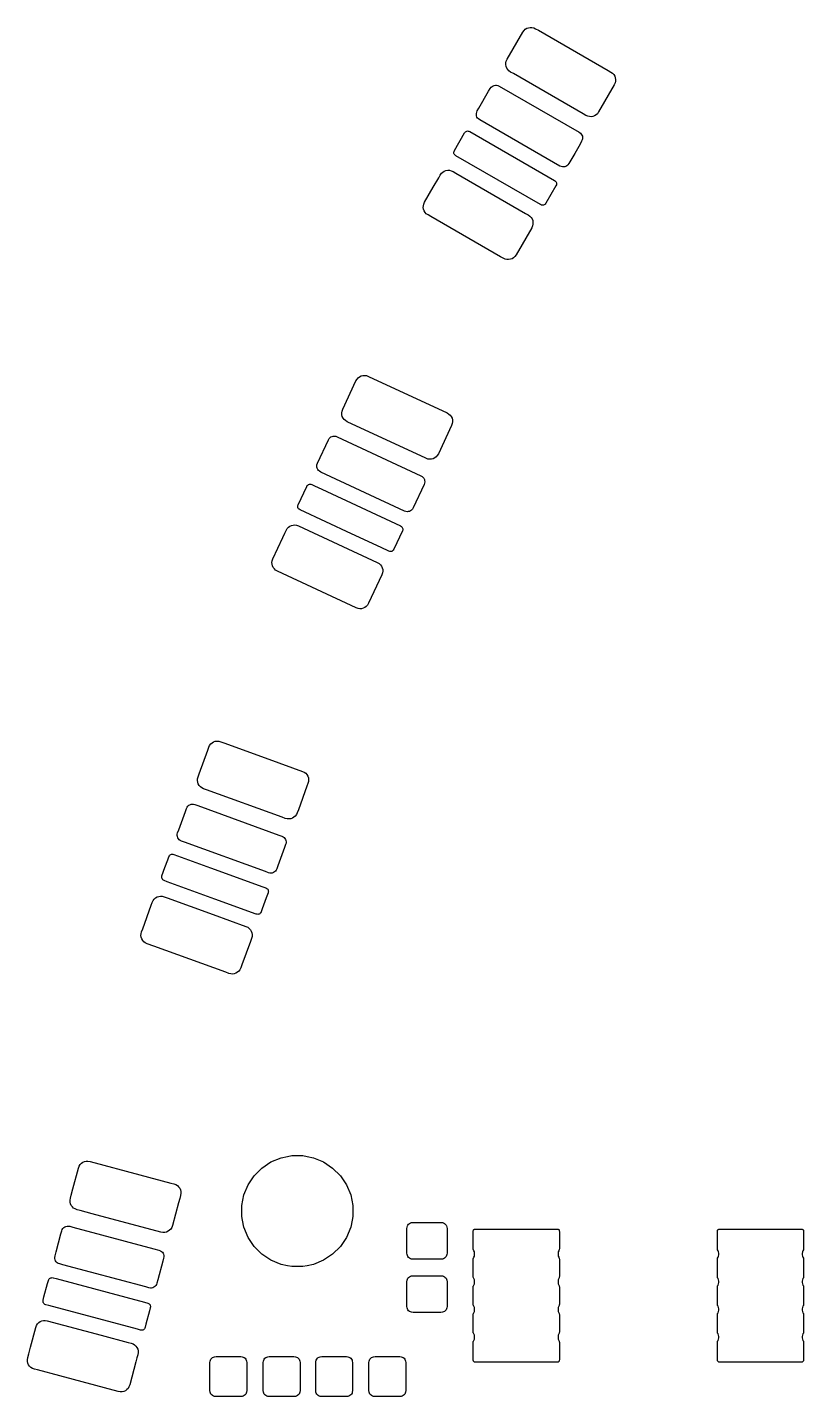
# Model space of a CAD drawing. Extents: x 126.5 to 165.4, y -109.8 to -63.7.
# Drawn here: x 126.45 to 140.44, y -88.44 to -63.74 of the extents above; entities that cross this region are included whole.
import ezdxf

# ---------------------------------------------------------------- set-up
doc = ezdxf.new("R2010")
doc.units = 0
doc.header["$MEASUREMENT"] = 0
doc.layers.add('BLACK', color=7, linetype='CONTINUOUS')

msp = doc.modelspace()

# ---------------------------------------------------------------- linework, layer by layer
at = {"layer": 'BLACK', "linetype": 'CONTINUOUS'}
for p, q in [((135.1, -64.3189), (135.382, -63.8307)), ((135.382, -63.8307), (135.404, -63.7998)), ((135.404, -63.7998), (135.427, -63.7781)), ((135.427, -63.7781), (135.454, -63.7613)), ((135.454, -63.7613), (135.484, -63.75)), ((135.484, -63.75), (135.515, -63.7449)), ((135.515, -63.7449), (135.547, -63.7459)), ((135.547, -63.7459), (135.578, -63.7531)), ((135.578, -63.7531), (135.613, -63.7688)), ((135.613, -63.7688), (135.662, -63.797)), ((135.662, -63.797), (135.662, -63.797)), ((135.662, -63.797), (136.918, -64.5225)), ((135.076, -64.4163), (135.077, -64.3845)), ((135.081, -64.4478), (135.076, -64.4163)), ((135.077, -64.3845), (135.084, -64.3535)), ((135.084, -64.3535), (135.1, -64.3189)), ((135.092, -64.4776), (135.081, -64.4478)), ((135.109, -64.5046), (135.092, -64.4776)), ((135.131, -64.5278), (135.109, -64.5046)), ((135.162, -64.55), (135.131, -64.5278)), ((135.211, -64.5781), (135.162, -64.55)), ((136.467, -65.3036), (135.211, -64.5781)), ((135.211, -64.5781), (135.211, -64.5781)), ((136.918, -64.5225), (136.918, -64.5225)), ((136.918, -64.5225), (136.967, -64.5507)), ((136.967, -64.5507), (136.998, -64.5728)), ((136.998, -64.5728), (137.02, -64.596)), ((137.02, -64.596), (137.037, -64.6231)), ((137.037, -64.6231), (137.048, -64.6529)), ((137.048, -64.6529), (137.053, -64.6843)), ((137.053, -64.6843), (137.052, -64.7161)), ((134.591, -65.2011), (134.766, -64.8971)), ((134.766, -64.8971), (134.794, -64.8483)), ((134.794, -64.8483), (134.811, -64.8254)), ((134.811, -64.8254), (134.827, -64.8103)), ((134.827, -64.8103), (134.846, -64.7987)), ((134.846, -64.7987), (134.866, -64.7909)), ((134.866, -64.7909), (134.888, -64.7873)), ((134.888, -64.7873), (134.91, -64.788)), ((134.91, -64.788), (134.931, -64.793)), ((134.931, -64.793), (134.957, -64.8047)), ((134.957, -64.8047), (136.398, -65.6365)), ((137.029, -64.7817), (136.747, -65.2699)), ((137.045, -64.7471), (137.029, -64.7817)), ((137.052, -64.7161), (137.045, -64.7471)), ((134.545, -65.3191), (134.546, -65.297)), ((134.549, -65.3408), (134.545, -65.3191)), ((134.546, -65.297), (134.551, -65.2756)), ((134.556, -65.3614), (134.549, -65.3408)), ((134.551, -65.2756), (134.562, -65.2499)), ((134.568, -65.3801), (134.556, -65.3614)), ((134.562, -65.2499), (134.591, -65.2011)), ((134.583, -65.3962), (134.568, -65.3801)), ((134.606, -65.4126), (134.583, -65.3962)), ((134.591, -65.2011), (134.591, -65.2011)), ((136.047, -66.2445), (134.606, -65.4126)), ((136.516, -65.3318), (136.467, -65.3036)), ((136.467, -65.3036), (136.467, -65.3036)), ((136.551, -65.3475), (136.516, -65.3318)), ((136.582, -65.3547), (136.551, -65.3475)), ((136.614, -65.3558), (136.582, -65.3547)), ((136.645, -65.3506), (136.614, -65.3558)), ((136.675, -65.3394), (136.645, -65.3506)), ((136.702, -65.3226), (136.675, -65.3394)), ((136.725, -65.3008), (136.702, -65.3226)), ((136.747, -65.2699), (136.725, -65.3008)), ((134.15, -65.9644), (134.332, -65.6494)), ((134.332, -65.6494), (134.343, -65.6344)), ((134.343, -65.6344), (134.351, -65.6261)), ((134.351, -65.6261), (134.362, -65.6196)), ((134.362, -65.6196), (134.373, -65.6153)), ((134.373, -65.6153), (134.385, -65.6133)), ((134.385, -65.6133), (134.398, -65.6137)), ((134.398, -65.6137), (134.41, -65.6165)), ((134.41, -65.6165), (134.426, -65.6241)), ((134.426, -65.6241), (135.954, -66.5059)), ((136.398, -65.6365), (136.421, -65.653)), ((136.421, -65.653), (136.436, -65.6691)), ((136.436, -65.6691), (136.448, -65.6878)), ((136.413, -65.8481), (136.316, -66.0173)), ((136.442, -65.7993), (136.413, -65.8481)), ((136.413, -65.8481), (136.413, -65.8481)), ((136.453, -65.7736), (136.442, -65.7993)), ((136.448, -65.6878), (136.455, -65.7084)), ((136.458, -65.7522), (136.453, -65.7736)), ((136.455, -65.7084), (136.459, -65.7301)), ((136.459, -65.7301), (136.458, -65.7522)), ((134.139, -66.0053), (134.14, -65.993)), ((134.141, -66.0173), (134.139, -66.0053)), ((134.14, -65.993), (134.142, -65.9811)), ((134.146, -66.0288), (134.141, -66.0173)), ((134.142, -65.9811), (134.15, -65.9644)), ((134.152, -66.0392), (134.146, -66.0288)), ((134.16, -66.0481), (134.152, -66.0392)), ((134.175, -66.0588), (134.16, -66.0481)), ((135.703, -66.9407), (134.175, -66.0588)), ((136.316, -66.0173), (136.21, -66.2009)), ((133.866, -66.4559), (133.894, -66.4071)), ((133.894, -66.4071), (133.916, -66.3762)), ((133.916, -66.3762), (133.94, -66.3545)), ((133.94, -66.3545), (133.967, -66.3377)), ((133.967, -66.3377), (133.997, -66.3265)), ((133.997, -66.3265), (134.028, -66.3213)), ((134.028, -66.3213), (134.06, -66.3223)), ((134.06, -66.3223), (134.091, -66.3295)), ((134.091, -66.3295), (134.125, -66.3452)), ((134.125, -66.3452), (134.174, -66.3734)), ((134.174, -66.3734), (134.174, -66.3734)), ((134.174, -66.3734), (135.431, -67.0989)), ((136.073, -66.2561), (136.047, -66.2445)), ((136.094, -66.2611), (136.073, -66.2561)), ((136.116, -66.2619), (136.094, -66.2611)), ((136.138, -66.2583), (136.116, -66.2619)), ((136.158, -66.2505), (136.138, -66.2583)), ((136.177, -66.2389), (136.158, -66.2505)), ((136.193, -66.2238), (136.177, -66.2389)), ((136.21, -66.2009), (136.193, -66.2238)), ((133.612, -66.8953), (133.768, -66.6268)), ((133.768, -66.6268), (133.866, -66.456)), ((133.866, -66.456), (133.866, -66.4559)), ((135.979, -66.6004), (135.797, -66.9154)), ((135.954, -66.5059), (135.969, -66.5166)), ((135.969, -66.5166), (135.977, -66.5256)), ((135.977, -66.5256), (135.983, -66.536)), ((135.987, -66.5836), (135.979, -66.6004)), ((135.983, -66.536), (135.988, -66.5474)), ((135.989, -66.5717), (135.987, -66.5836)), ((135.988, -66.5474), (135.99, -66.5595)), ((135.99, -66.5595), (135.989, -66.5717)), ((133.597, -66.93), (133.612, -66.8953)), ((133.589, -66.9928), (133.59, -66.961)), ((133.594, -67.0242), (133.589, -66.9928)), ((133.59, -66.961), (133.597, -66.93)), ((133.605, -67.054), (133.594, -67.0242)), ((133.622, -67.081), (133.605, -67.054)), ((133.643, -67.1042), (133.622, -67.081)), ((133.674, -67.1264), (133.643, -67.1042)), ((133.723, -67.1546), (133.674, -67.1264)), ((134.98, -67.8801), (133.723, -67.1546)), ((133.723, -67.1546), (133.723, -67.1546)), ((135.431, -67.0989), (135.431, -67.0989)), ((135.431, -67.0989), (135.48, -67.1271)), ((135.48, -67.1271), (135.511, -67.1492)), ((135.511, -67.1492), (135.532, -67.1725)), ((135.719, -66.9483), (135.703, -66.9407)), ((135.731, -66.951), (135.719, -66.9483)), ((135.744, -66.9514), (135.731, -66.951)), ((135.756, -66.9494), (135.744, -66.9514)), ((135.767, -66.9451), (135.756, -66.9494)), ((135.778, -66.9387), (135.767, -66.9451)), ((135.786, -66.9303), (135.778, -66.9387)), ((135.797, -66.9154), (135.786, -66.9303)), ((135.542, -67.3581), (135.26, -67.8463)), ((135.532, -67.1725), (135.549, -67.1995)), ((135.557, -67.3235), (135.542, -67.3581)), ((135.549, -67.1995), (135.56, -67.2293)), ((135.564, -67.2925), (135.557, -67.3235)), ((135.56, -67.2293), (135.565, -67.2607)), ((135.565, -67.2607), (135.564, -67.2925)), ((135.029, -67.9082), (134.98, -67.8801)), ((134.98, -67.8801), (134.98, -67.8801)), ((135.214, -67.899), (135.187, -67.9158)), ((135.238, -67.8772), (135.214, -67.899)), ((135.26, -67.8463), (135.238, -67.8772)), ((135.063, -67.9239), (135.029, -67.9082)), ((135.094, -67.9312), (135.063, -67.9239)), ((135.126, -67.9322), (135.094, -67.9312)), ((135.157, -67.927), (135.126, -67.9322)), ((135.187, -67.9158), (135.157, -67.927)), ((132.136, -70.6302), (132.375, -70.1193)), ((132.375, -70.1193), (132.394, -70.0866)), ((132.394, -70.0866), (132.415, -70.0629)), ((132.415, -70.0629), (132.441, -70.0438)), ((132.441, -70.0438), (132.469, -70.03)), ((132.469, -70.03), (132.5, -70.0221)), ((132.5, -70.0221), (132.532, -70.0204)), ((132.532, -70.0204), (132.564, -70.0249)), ((132.564, -70.0249), (132.599, -70.0375)), ((132.599, -70.0375), (134.017, -70.6983)), ((132.119, -70.6975), (132.124, -70.666)), ((132.121, -70.7293), (132.119, -70.6975)), ((132.129, -70.7602), (132.121, -70.7293)), ((132.124, -70.666), (132.136, -70.6302)), ((132.143, -70.7889), (132.129, -70.7602)), ((132.162, -70.8143), (132.143, -70.7889)), ((132.186, -70.8356), (132.162, -70.8143)), ((132.218, -70.855), (132.186, -70.8356)), ((133.635, -71.5158), (132.218, -70.855)), ((134.017, -70.6983), (134.049, -70.7177)), ((134.049, -70.7177), (134.073, -70.7389)), ((134.073, -70.7389), (134.092, -70.7644)), ((134.092, -70.7644), (134.106, -70.7931)), ((134.106, -70.7931), (134.114, -70.8239)), ((134.116, -70.8557), (134.111, -70.8872)), ((134.114, -70.8239), (134.116, -70.8557)), ((134.099, -70.9231), (133.86, -71.434)), ((134.111, -70.8872), (134.099, -70.9231)), ((131.682, -71.6045), (131.878, -71.1842)), ((131.878, -71.1842), (131.893, -71.1599)), ((131.893, -71.1599), (131.907, -71.1435)), ((131.907, -71.1435), (131.925, -71.1303)), ((131.925, -71.1303), (131.945, -71.1208)), ((131.945, -71.1208), (131.966, -71.1153)), ((131.966, -71.1153), (131.988, -71.1141)), ((131.988, -71.1141), (132.01, -71.1172)), ((132.01, -71.1172), (132.036, -71.1266)), ((132.036, -71.1266), (133.544, -71.8297)), ((133.671, -71.5284), (133.635, -71.5158)), ((133.703, -71.5329), (133.671, -71.5284)), ((133.735, -71.5312), (133.703, -71.5329)), ((133.765, -71.5233), (133.735, -71.5312)), ((133.794, -71.5095), (133.765, -71.5233)), ((133.82, -71.4904), (133.794, -71.5095)), ((133.841, -71.4667), (133.82, -71.4904)), ((133.86, -71.434), (133.841, -71.4667)), ((131.67, -71.6529), (131.673, -71.6311)), ((131.671, -71.6749), (131.67, -71.6529)), ((131.676, -71.6962), (131.671, -71.6749)), ((131.673, -71.6311), (131.682, -71.6045)), ((131.686, -71.7161), (131.676, -71.6962)), ((131.699, -71.7337), (131.686, -71.7161)), ((131.716, -71.7484), (131.699, -71.7337)), ((131.74, -71.7628), (131.716, -71.7484)), ((133.248, -72.4659), (131.74, -71.7628)), ((133.544, -71.8297), (133.569, -71.844)), ((133.569, -71.844), (133.585, -71.8588)), ((131.334, -72.3522), (131.487, -72.0225)), ((131.487, -72.0225), (131.497, -72.0067)), ((131.497, -72.0067), (131.505, -71.9976)), ((131.505, -71.9976), (131.515, -71.9902)), ((131.515, -71.9902), (131.526, -71.9849)), ((131.526, -71.9849), (131.537, -71.9819)), ((131.537, -71.9819), (131.55, -71.9812)), ((131.55, -71.9812), (131.562, -71.983)), ((131.562, -71.983), (131.579, -71.9891)), ((131.579, -71.9891), (131.63, -72.0129)), ((131.63, -72.0129), (131.63, -72.0129)), ((131.63, -72.0129), (131.76, -72.0736)), ((131.76, -72.0736), (133.178, -72.7345)), ((133.602, -71.988), (133.406, -72.4083)), ((133.585, -71.8588), (133.598, -71.8764)), ((133.598, -71.8764), (133.608, -71.8962)), ((133.611, -71.9614), (133.602, -71.988)), ((133.608, -71.8962), (133.613, -71.9176)), ((133.614, -71.9396), (133.611, -71.9614)), ((133.613, -71.9176), (133.614, -71.9396)), ((131.326, -72.3816), (131.327, -72.3695)), ((131.326, -72.3938), (131.326, -72.3816)), ((131.329, -72.4057), (131.326, -72.3938)), ((131.327, -72.3695), (131.334, -72.3522)), ((131.335, -72.4167), (131.329, -72.4057)), ((131.342, -72.4265), (131.335, -72.4167)), ((131.351, -72.4347), (131.342, -72.4265)), ((131.367, -72.444), (131.351, -72.4347)), ((132.296, -72.8774), (131.367, -72.444)), ((133.274, -72.4753), (133.248, -72.4659)), ((133.296, -72.4784), (133.274, -72.4753)), ((133.318, -72.4772), (133.296, -72.4784)), ((133.339, -72.4717), (133.318, -72.4772)), ((133.359, -72.4622), (133.339, -72.4717)), ((133.377, -72.449), (133.359, -72.4622)), ((133.392, -72.4325), (133.377, -72.449)), ((133.406, -72.4083), (133.392, -72.4325)), ((131.094, -72.8666), (131.117, -72.8155)), ((131.117, -72.8155), (131.137, -72.7828)), ((131.137, -72.7828), (131.158, -72.7591)), ((131.158, -72.7591), (131.184, -72.74)), ((131.184, -72.74), (131.212, -72.7263)), ((131.212, -72.7263), (131.243, -72.7184)), ((131.243, -72.7184), (131.275, -72.7166)), ((131.275, -72.7166), (131.306, -72.7211)), ((131.306, -72.7211), (131.342, -72.7337)), ((131.342, -72.7337), (132.759, -73.3946)), ((133.211, -72.8263), (133.057, -73.156)), ((133.178, -72.7345), (133.193, -72.7438)), ((133.193, -72.7438), (133.203, -72.752)), ((133.203, -72.752), (133.21, -72.7618)), ((133.21, -72.7618), (133.215, -72.7728)), ((133.217, -72.809), (133.211, -72.8263)), ((133.215, -72.7728), (133.218, -72.7847)), ((133.219, -72.7969), (133.217, -72.809)), ((133.218, -72.7847), (133.219, -72.7969)), ((130.879, -73.3264), (131.058, -72.9425)), ((131.058, -72.9425), (131.094, -72.8666)), ((131.094, -72.8666), (131.094, -72.8666)), ((132.83, -73.1261), (132.296, -72.8774)), ((130.867, -73.3623), (130.879, -73.3264)), ((132.965, -73.1894), (132.83, -73.1261)), ((132.983, -73.1955), (132.965, -73.1894)), ((132.995, -73.1973), (132.983, -73.1955)), ((133.007, -73.1966), (132.995, -73.1973)), ((133.019, -73.1936), (133.007, -73.1966)), ((133.03, -73.1883), (133.019, -73.1936)), ((133.04, -73.1809), (133.03, -73.1883)), ((133.048, -73.1718), (133.04, -73.1809)), ((133.057, -73.156), (133.048, -73.1718)), ((130.862, -73.3938), (130.867, -73.3623)), ((130.864, -73.4256), (130.862, -73.3938)), ((130.872, -73.4564), (130.864, -73.4256)), ((130.885, -73.4851), (130.872, -73.4564)), ((130.905, -73.5106), (130.885, -73.4851)), ((130.928, -73.5319), (130.905, -73.5106)), ((130.961, -73.5512), (130.928, -73.5319)), ((132.378, -74.2121), (130.961, -73.5512)), ((132.759, -73.3946), (132.792, -73.4139)), ((132.792, -73.4139), (132.816, -73.4352)), ((132.816, -73.4352), (132.835, -73.4607)), ((132.835, -73.4607), (132.849, -73.4894)), ((132.849, -73.4894), (132.857, -73.5202)), ((132.858, -73.552), (132.854, -73.5835)), ((132.857, -73.5202), (132.858, -73.552)), ((132.841, -73.6194), (132.603, -74.1303)), ((132.854, -73.5835), (132.841, -73.6194)), ((132.414, -74.2247), (132.378, -74.2121)), ((132.446, -74.2292), (132.414, -74.2247)), ((132.477, -74.2274), (132.446, -74.2292)), ((132.508, -74.2195), (132.477, -74.2274)), ((132.537, -74.2058), (132.508, -74.2195)), ((132.562, -74.1867), (132.537, -74.2058)), ((132.584, -74.163), (132.562, -74.1867)), ((132.603, -74.1303), (132.584, -74.163)), ((129.549, -77.2036), (129.704, -76.7798)), ((129.704, -76.7798), (129.723, -76.7268)), ((129.704, -76.7798), (129.704, -76.7798)), ((129.723, -76.7268), (129.739, -76.6926)), ((129.739, -76.6926), (129.758, -76.6671)), ((129.758, -76.6671), (129.782, -76.6458)), ((129.782, -76.6458), (129.81, -76.6296)), ((129.81, -76.6296), (129.84, -76.6191)), ((129.84, -76.6191), (129.871, -76.6146)), ((129.871, -76.6146), (129.903, -76.6163)), ((129.903, -76.6163), (129.94, -76.6257)), ((129.94, -76.6257), (129.993, -76.645)), ((129.993, -76.645), (129.993, -76.645)), ((129.993, -76.645), (130.804, -76.9402)), ((130.804, -76.9402), (131.409, -77.1606)), ((129.521, -77.2934), (129.53, -77.2566)), ((129.53, -77.2566), (129.549, -77.2036)), ((129.549, -77.2036), (129.549, -77.2036)), ((131.409, -77.1606), (131.443, -77.177)), ((131.443, -77.177), (131.469, -77.1961)), ((131.469, -77.1961), (131.49, -77.2198)), ((131.49, -77.2198), (131.506, -77.2472)), ((131.506, -77.2472), (131.517, -77.2772)), ((131.517, -77.2772), (131.521, -77.3087)), ((129.519, -77.3251), (129.521, -77.2934)), ((129.523, -77.3567), (129.519, -77.3251)), ((129.534, -77.3867), (129.523, -77.3567)), ((129.55, -77.4141), (129.534, -77.3867)), ((129.571, -77.4378), (129.55, -77.4141)), ((129.597, -77.4569), (129.571, -77.4378)), ((129.631, -77.4733), (129.597, -77.4569)), ((129.684, -77.4926), (129.631, -77.4733)), ((131.048, -77.9889), (129.684, -77.4926)), ((131.491, -77.4303), (131.337, -77.8541)), ((131.51, -77.3773), (131.491, -77.4303)), ((131.491, -77.4303), (131.491, -77.4303)), ((131.52, -77.3405), (131.51, -77.3773)), ((131.521, -77.3087), (131.52, -77.3405)), ((129.346, -77.7879), (129.363, -77.7732)), ((129.363, -77.7732), (129.382, -77.762)), ((129.382, -77.762), (129.403, -77.7547)), ((129.403, -77.7547), (129.424, -77.7515)), ((129.424, -77.7515), (129.446, -77.7527)), ((129.446, -77.7527), (129.474, -77.7598)), ((129.474, -77.7598), (129.527, -77.779)), ((129.182, -78.2137), (129.302, -77.8839)), ((129.302, -77.8839), (129.321, -77.831)), ((129.302, -77.8839), (129.302, -77.8839)), ((129.321, -77.831), (129.333, -77.8055)), ((129.333, -77.8055), (129.346, -77.7879)), ((129.527, -77.779), (129.527, -77.779)), ((129.527, -77.779), (130.984, -78.3095)), ((131.101, -78.0082), (131.048, -77.9889)), ((131.048, -77.9889), (131.048, -77.9889)), ((131.137, -78.0176), (131.101, -78.0082)), ((131.169, -78.0193), (131.137, -78.0176)), ((131.201, -78.0148), (131.169, -78.0193)), ((131.231, -78.0043), (131.201, -78.0148)), ((131.258, -77.988), (131.231, -78.0043)), ((131.282, -77.9668), (131.258, -77.988)), ((131.301, -77.9413), (131.282, -77.9668)), ((131.317, -77.9071), (131.301, -77.9413)), ((131.337, -77.8541), (131.317, -77.9071)), ((131.337, -77.8541), (131.337, -77.8541)), ((129.155, -78.294), (129.162, -78.2667)), ((129.162, -78.2667), (129.182, -78.2138)), ((129.182, -78.2138), (129.182, -78.2137)), ((129.154, -78.316), (129.155, -78.294)), ((129.157, -78.3378), (129.154, -78.316)), ((129.165, -78.3586), (129.157, -78.3378)), ((129.176, -78.3776), (129.165, -78.3586)), ((129.191, -78.394), (129.176, -78.3776)), ((129.208, -78.4072), (129.191, -78.394)), ((129.234, -78.4194), (129.208, -78.4072)), ((129.287, -78.4387), (129.234, -78.4194)), ((130.744, -78.9692), (129.287, -78.4387)), ((129.287, -78.4387), (129.287, -78.4387)), ((130.984, -78.3095), (130.984, -78.3095)), ((130.984, -78.3095), (131.037, -78.3288)), ((131.037, -78.3288), (131.063, -78.341)), ((131.063, -78.341), (131.08, -78.3542)), ((131.08, -78.3542), (131.095, -78.3706)), ((131.108, -78.4815), (131.089, -78.5344)), ((131.095, -78.3706), (131.106, -78.3896)), ((131.106, -78.3896), (131.113, -78.4103)), ((131.115, -78.4542), (131.108, -78.4815)), ((131.113, -78.4103), (131.116, -78.4322)), ((131.116, -78.4322), (131.115, -78.4542)), ((128.933, -78.8966), (128.985, -78.7531)), ((128.985, -78.7531), (129.005, -78.7002)), ((128.985, -78.7531), (128.985, -78.7531)), ((129.005, -78.7002), (129.013, -78.6836)), ((129.013, -78.6836), (129.02, -78.6738)), ((129.02, -78.6738), (129.029, -78.6656)), ((129.029, -78.6656), (129.04, -78.6594)), ((129.04, -78.6594), (129.051, -78.6553)), ((129.051, -78.6553), (129.063, -78.6536)), ((129.063, -78.6536), (129.075, -78.6543)), ((129.075, -78.6543), (129.093, -78.6588)), ((129.093, -78.6588), (129.756, -78.9002)), ((131.089, -78.5344), (130.969, -78.8643)), ((131.089, -78.5344), (131.089, -78.5344)), ((128.88, -79.042), (128.933, -78.8966)), ((129.756, -78.9002), (130.698, -79.2428)), ((130.797, -78.9884), (130.744, -78.9692)), ((130.744, -78.9692), (130.744, -78.9692)), ((130.824, -78.9954), (130.797, -78.9884)), ((130.846, -78.9966), (130.824, -78.9954)), ((130.868, -78.9935), (130.846, -78.9966)), ((130.889, -78.9862), (130.868, -78.9935)), ((130.908, -78.975), (130.889, -78.9862)), ((130.924, -78.9603), (130.908, -78.975)), ((130.937, -78.9427), (130.924, -78.9603)), ((130.95, -78.9172), (130.937, -78.9427)), ((130.969, -78.8643), (130.95, -78.9172)), ((130.969, -78.8643), (130.969, -78.8643)), ((128.875, -79.072), (128.876, -79.0598)), ((128.877, -79.0841), (128.875, -79.072)), ((128.876, -79.0598), (128.88, -79.042)), ((128.881, -79.0956), (128.877, -79.0841)), ((128.887, -79.1062), (128.881, -79.0956)), ((128.895, -79.1153), (128.887, -79.1062)), ((128.905, -79.1226), (128.895, -79.1153)), ((128.922, -79.1306), (128.905, -79.1226)), ((128.975, -79.1499), (128.922, -79.1306)), ((129.834, -79.4627), (128.975, -79.1499)), ((128.975, -79.1499), (128.975, -79.1499)), ((130.698, -79.2428), (130.698, -79.2428)), ((130.698, -79.2428), (130.751, -79.2621)), ((128.705, -79.5224), (128.722, -79.4881)), ((128.722, -79.4881), (128.741, -79.4627)), ((128.741, -79.4627), (128.765, -79.4414)), ((128.765, -79.4414), (128.792, -79.4252)), ((128.792, -79.4252), (128.822, -79.4146)), ((128.822, -79.4146), (128.854, -79.4101)), ((128.854, -79.4101), (128.885, -79.4119)), ((128.885, -79.4119), (128.922, -79.4213)), ((128.922, -79.4213), (128.975, -79.4406)), ((128.975, -79.4406), (128.975, -79.4406)), ((128.975, -79.4406), (129.8, -79.7409)), ((130.579, -79.7338), (129.834, -79.4627)), ((130.759, -79.4406), (130.687, -79.639)), ((130.751, -79.2621), (130.767, -79.27)), ((130.792, -79.3507), (130.759, -79.4406)), ((130.767, -79.27), (130.777, -79.2774)), ((130.777, -79.2774), (130.785, -79.2865)), ((130.785, -79.2865), (130.791, -79.297)), ((130.791, -79.297), (130.795, -79.3085)), ((130.796, -79.3329), (130.792, -79.3507)), ((130.795, -79.3085), (130.797, -79.3207)), ((130.797, -79.3207), (130.796, -79.3329)), ((128.532, -79.9992), (128.686, -79.5754)), ((128.686, -79.5754), (128.705, -79.5224)), ((128.686, -79.5754), (128.686, -79.5754)), ((129.8, -79.7409), (130.392, -79.9561)), ((130.597, -79.7384), (130.579, -79.7338)), ((130.609, -79.739), (130.597, -79.7384)), ((130.621, -79.7373), (130.609, -79.739)), ((130.633, -79.7333), (130.621, -79.7373)), ((130.643, -79.727), (130.633, -79.7333)), ((130.652, -79.7189), (130.643, -79.727)), ((130.66, -79.7091), (130.652, -79.7189)), ((130.668, -79.6925), (130.66, -79.7091)), ((130.687, -79.639), (130.668, -79.6925)), ((130.392, -79.9561), (130.426, -79.9726)), ((130.426, -79.9726), (130.451, -79.9917)), ((130.451, -79.9917), (130.473, -80.0154)), ((128.501, -80.1207), (128.503, -80.0889)), ((128.506, -80.1522), (128.501, -80.1207)), ((128.503, -80.0889), (128.513, -80.0521)), ((128.516, -80.1823), (128.506, -80.1522)), ((128.513, -80.0521), (128.532, -79.9992)), ((128.533, -80.2097), (128.516, -80.1823)), ((128.532, -79.9992), (128.532, -79.9992)), ((128.554, -80.2334), (128.533, -80.2097)), ((128.579, -80.2525), (128.554, -80.2334)), ((130.473, -80.2259), (130.319, -80.6497)), ((130.473, -80.0154), (130.489, -80.0428)), ((130.493, -80.1729), (130.473, -80.2259)), ((130.473, -80.2259), (130.473, -80.2259)), ((130.489, -80.0428), (130.499, -80.0728)), ((130.502, -80.1361), (130.493, -80.1729)), ((130.499, -80.0728), (130.504, -80.1043)), ((130.504, -80.1043), (130.502, -80.1361)), ((128.614, -80.2689), (128.579, -80.2525)), ((128.736, -80.3133), (128.614, -80.2689)), ((130.03, -80.7845), (128.736, -80.3133)), ((130.283, -80.7369), (130.264, -80.7624)), ((130.3, -80.7027), (130.283, -80.7369)), ((130.319, -80.6497), (130.3, -80.7027)), ((130.319, -80.6497), (130.319, -80.6497)), ((130.083, -80.8037), (130.03, -80.7845)), ((130.03, -80.7845), (130.03, -80.7845)), ((130.12, -80.8132), (130.083, -80.8037)), ((130.152, -80.8149), (130.12, -80.8132)), ((130.183, -80.8104), (130.152, -80.8149)), ((130.213, -80.7999), (130.183, -80.8104)), ((130.241, -80.7836), (130.213, -80.7999)), ((130.264, -80.7624), (130.241, -80.7836)), ((127.484, -84.1962), (127.515, -84.189)), ((127.515, -84.189), (127.546, -84.1879)), ((127.546, -84.1879), (127.584, -84.1941)), ((127.584, -84.1941), (128.479, -84.4339)), ((130.844, -84.2038), (131.026, -84.1284)), ((131.026, -84.1284), (131.142, -84.1054)), ((131.142, -84.1054), (131.22, -84.09)), ((131.22, -84.09), (131.416, -84.09)), ((131.416, -84.09), (131.494, -84.1054)), ((131.494, -84.1054), (131.61, -84.1284)), ((131.61, -84.1284), (131.792, -84.2038)), ((127.276, -84.6893), (127.377, -84.3137)), ((127.377, -84.3137), (127.39, -84.2782)), ((127.39, -84.2782), (127.407, -84.2511)), ((127.407, -84.2511), (127.429, -84.2279)), ((127.429, -84.2279), (127.455, -84.2093)), ((127.455, -84.2093), (127.484, -84.1962)), ((128.479, -84.4339), (129.04, -84.5843)), ((130.541, -84.4525), (130.681, -84.3132)), ((130.681, -84.3132), (130.844, -84.2038)), ((131.792, -84.2038), (131.955, -84.3132)), ((131.955, -84.3132), (132.095, -84.4525)), ((129.04, -84.5843), (129.04, -84.5843)), ((129.04, -84.5843), (129.094, -84.5988)), ((129.094, -84.5988), (129.13, -84.6122)), ((129.13, -84.6122), (129.157, -84.629)), ((129.157, -84.629), (129.18, -84.6508)), ((129.18, -84.6508), (129.199, -84.6767)), ((129.199, -84.6767), (129.212, -84.7057)), ((130.356, -84.7983), (130.432, -84.6163)), ((130.432, -84.6163), (130.541, -84.4525)), ((132.095, -84.4525), (132.204, -84.6163)), ((132.204, -84.6163), (132.28, -84.7983)), ((127.225, -84.8957), (127.231, -84.8582)), ((127.226, -84.9276), (127.225, -84.8957)), ((127.233, -84.9586), (127.226, -84.9276)), ((127.231, -84.8582), (127.246, -84.8011)), ((127.246, -84.8011), (127.276, -84.6893)), ((129.199, -84.8604), (129.178, -84.9412)), ((129.214, -84.806), (129.199, -84.8604)), ((129.199, -84.8604), (129.199, -84.8604)), ((129.212, -84.7057), (129.219, -84.7367)), ((129.22, -84.7685), (129.214, -84.806)), ((129.219, -84.7367), (129.22, -84.7685)), ((130.318, -84.9915), (130.337, -84.8937)), ((130.337, -84.8937), (130.356, -84.7983)), ((132.28, -84.7983), (132.299, -84.8937)), ((132.299, -84.8937), (132.318, -84.9915)), ((127.246, -84.9876), (127.233, -84.9586)), ((127.265, -85.0134), (127.246, -84.9876)), ((127.288, -85.0352), (127.265, -85.0134)), ((127.315, -85.052), (127.288, -85.0352)), ((127.35, -85.0654), (127.315, -85.052)), ((127.405, -85.08), (127.35, -85.0654)), ((127.623, -85.1384), (127.405, -85.08)), ((127.405, -85.08), (127.405, -85.08)), ((128.861, -85.4701), (127.623, -85.1384)), ((129.178, -84.9412), (129.068, -85.3505)), ((130.318, -85.1885), (130.318, -84.9915)), ((132.318, -84.9915), (132.318, -85.1885)), ((127.073, -85.4487), (127.083, -85.4223)), ((127.083, -85.4223), (127.094, -85.4036)), ((127.094, -85.4036), (127.109, -85.3875)), ((127.109, -85.3875), (127.127, -85.3747)), ((127.127, -85.3747), (127.147, -85.3656)), ((127.147, -85.3656), (127.169, -85.3606)), ((127.169, -85.3606), (127.191, -85.3599)), ((127.191, -85.3599), (127.219, -85.3644)), ((127.219, -85.3644), (127.273, -85.379)), ((127.273, -85.379), (127.273, -85.379)), ((127.273, -85.379), (128.735, -85.7709)), ((129.038, -85.4131), (129.016, -85.4363)), ((129.055, -85.3861), (129.038, -85.4131)), ((129.068, -85.3505), (129.055, -85.3861)), ((130.331, -85.2562), (130.318, -85.1885)), ((130.356, -85.3817), (130.331, -85.2562)), ((130.432, -85.5637), (130.356, -85.3817)), ((132.28, -85.3817), (132.204, -85.5637)), ((132.305, -85.2562), (132.28, -85.3817)), ((132.318, -85.1885), (132.305, -85.2562)), ((133.294, -85.4041), (133.296, -85.378)), ((133.294, -85.8479), (133.294, -85.4041)), ((133.296, -85.378), (133.302, -85.3588)), ((133.302, -85.3588), (133.312, -85.3411)), ((133.312, -85.3411), (133.324, -85.3256)), ((133.324, -85.3256), (133.34, -85.3129)), ((133.34, -85.3129), (133.358, -85.3034)), ((133.358, -85.3034), (133.377, -85.2976)), ((133.377, -85.2976), (133.403, -85.295)), ((133.403, -85.295), (133.907, -85.295)), ((133.907, -85.295), (133.933, -85.2976)), ((133.933, -85.2976), (133.952, -85.3034)), ((133.952, -85.3034), (133.97, -85.3129)), ((133.97, -85.3129), (133.985, -85.3256)), ((133.985, -85.3256), (133.998, -85.3411)), ((133.998, -85.3411), (134.007, -85.3588)), ((134.007, -85.3588), (134.013, -85.378)), ((134.013, -85.378), (134.016, -85.4041)), ((134.016, -85.4041), (134.016, -85.8479)), ((134.496, -85.4302), (134.5, -85.4246)), ((134.5, -85.4246), (134.506, -85.4199)), ((134.506, -85.4199), (134.512, -85.4165)), ((134.512, -85.4165), (134.52, -85.4143)), ((134.52, -85.4143), (134.533, -85.413)), ((134.533, -85.413), (135.997, -85.413)), ((135.997, -85.413), (136.01, -85.4143)), ((136.01, -85.4143), (136.017, -85.4165)), ((136.017, -85.4165), (136.024, -85.4199)), ((136.024, -85.4199), (136.029, -85.4246)), ((136.029, -85.4246), (136.034, -85.4302)), ((138.896, -85.4302), (138.9, -85.4246)), ((138.9, -85.4246), (138.906, -85.4199)), ((138.906, -85.4199), (138.912, -85.4165)), ((138.912, -85.4165), (138.92, -85.4143)), ((138.92, -85.4143), (138.933, -85.413)), ((138.933, -85.413), (140.397, -85.413)), ((140.397, -85.413), (140.41, -85.4143)), ((140.41, -85.4143), (140.417, -85.4165)), ((140.417, -85.4165), (140.424, -85.4199)), ((140.424, -85.4199), (140.429, -85.4246)), ((140.429, -85.4246), (140.434, -85.4302)), ((126.971, -85.8277), (127.058, -85.5031)), ((127.058, -85.5031), (127.073, -85.4487)), ((127.058, -85.5031), (127.058, -85.5031)), ((128.898, -85.4763), (128.861, -85.4701)), ((128.93, -85.4753), (128.898, -85.4763)), ((128.961, -85.468), (128.93, -85.4753)), ((128.99, -85.4549), (128.961, -85.468)), ((129.016, -85.4363), (128.99, -85.4549)), ((130.541, -85.7275), (130.432, -85.5637)), ((132.204, -85.5637), (132.095, -85.7275)), ((134.489, -85.4571), (134.49, -85.4437)), ((134.489, -85.7709), (134.489, -85.4571)), ((134.49, -85.4437), (134.492, -85.4367)), ((134.492, -85.4367), (134.496, -85.4302)), ((136.034, -85.4302), (136.037, -85.4367)), ((136.037, -85.4367), (136.039, -85.4437)), ((136.039, -85.4437), (136.041, -85.4571)), ((136.041, -85.4571), (136.041, -85.7709)), ((138.889, -85.4571), (138.89, -85.4437)), ((138.889, -85.7709), (138.889, -85.4571)), ((138.89, -85.4437), (138.892, -85.4367)), ((138.892, -85.4367), (138.896, -85.4302)), ((140.434, -85.4302), (140.437, -85.4367)), ((140.437, -85.4367), (140.439, -85.4437)), ((140.439, -85.4437), (140.441, -85.4571)), ((140.441, -85.4571), (140.441, -85.7709)), ((126.948, -85.9244), (126.953, -85.8966)), ((126.953, -85.8966), (126.971, -85.8277)), ((128.735, -85.7709), (128.826, -85.795)), ((128.826, -85.795), (128.852, -85.805)), ((128.852, -85.805), (128.871, -85.8166)), ((128.871, -85.8166), (128.887, -85.8317)), ((128.887, -85.8317), (128.9, -85.8496)), ((128.9, -85.8496), (128.909, -85.8697)), ((128.909, -85.8697), (128.914, -85.8911)), ((128.914, -85.9131), (128.91, -85.941)), ((128.914, -85.8911), (128.914, -85.9131)), ((130.681, -85.8668), (130.541, -85.7275)), ((130.844, -85.9762), (130.681, -85.8668)), ((131.955, -85.8668), (131.792, -85.9762)), ((132.095, -85.7275), (131.955, -85.8668)), ((133.296, -85.874), (133.294, -85.8479)), ((133.302, -85.8932), (133.296, -85.874)), ((133.312, -85.9109), (133.302, -85.8932)), ((133.324, -85.9264), (133.312, -85.9109)), ((133.998, -85.9109), (133.985, -85.9264)), ((134.007, -85.8932), (133.998, -85.9109)), ((134.013, -85.874), (134.007, -85.8932)), ((134.016, -85.8479), (134.013, -85.874)), ((134.49, -85.7843), (134.489, -85.7709)), ((134.492, -85.7913), (134.49, -85.7843)), ((134.5, -85.8051), (134.492, -85.7913)), ((134.492, -85.9367), (134.5, -85.9229)), ((134.509, -85.8277), (134.5, -85.8051)), ((134.5, -85.9229), (134.509, -85.9003)), ((134.514, -85.8517), (134.509, -85.8277)), ((134.509, -85.9003), (134.514, -85.8762)), ((134.514, -85.8762), (134.514, -85.8517)), ((136.021, -85.8277), (136.016, -85.8518)), ((136.016, -85.8518), (136.016, -85.8763)), ((136.016, -85.8763), (136.021, -85.9003)), ((136.03, -85.8051), (136.021, -85.8277)), ((136.021, -85.9003), (136.03, -85.9229)), ((136.037, -85.7913), (136.03, -85.8051)), ((136.03, -85.9229), (136.037, -85.9367)), ((136.039, -85.7843), (136.037, -85.7913)), ((136.041, -85.7709), (136.039, -85.7843)), ((138.89, -85.7843), (138.889, -85.7709)), ((138.892, -85.7913), (138.89, -85.7843)), ((138.9, -85.8051), (138.892, -85.7913)), ((138.892, -85.9367), (138.9, -85.9229)), ((138.909, -85.8277), (138.9, -85.8051)), ((138.9, -85.9229), (138.909, -85.9003)), ((138.914, -85.8517), (138.909, -85.8277)), ((138.909, -85.9003), (138.914, -85.8762)), ((138.914, -85.8762), (138.914, -85.8517)), ((140.421, -85.8277), (140.416, -85.8518)), ((140.416, -85.8518), (140.416, -85.8763)), ((140.416, -85.8763), (140.421, -85.9003)), ((140.43, -85.8051), (140.421, -85.8277)), ((140.421, -85.9003), (140.43, -85.9229)), ((140.437, -85.7913), (140.43, -85.8051)), ((140.43, -85.9229), (140.437, -85.9367)), ((140.439, -85.7843), (140.437, -85.7913)), ((140.441, -85.7709), (140.439, -85.7843)), ((126.949, -85.9465), (126.948, -85.9244)), ((126.954, -85.9679), (126.949, -85.9465)), ((126.963, -85.988), (126.954, -85.9679)), ((126.976, -86.0059), (126.963, -85.988)), ((126.992, -86.021), (126.976, -86.0059)), ((127.01, -86.0326), (126.992, -86.021)), ((127.037, -86.0425), (127.01, -86.0326)), ((127.091, -86.0571), (127.037, -86.0425)), ((128.589, -86.4585), (127.091, -86.0571)), ((127.091, -86.0571), (127.091, -86.0571)), ((128.895, -85.9954), (128.806, -86.3277)), ((128.91, -85.941), (128.895, -85.9954)), ((128.895, -85.9954), (128.895, -85.9954)), ((131.026, -86.0516), (130.844, -85.9762)), ((131.142, -86.0746), (131.026, -86.0516)), ((131.22, -86.09), (131.142, -86.0746)), ((131.416, -86.09), (131.22, -86.09)), ((131.494, -86.0746), (131.416, -86.09)), ((131.61, -86.0516), (131.494, -86.0746)), ((131.792, -85.9762), (131.61, -86.0516)), ((133.34, -85.9391), (133.324, -85.9264)), ((133.358, -85.9486), (133.34, -85.9391)), ((133.377, -85.9544), (133.358, -85.9486)), ((133.403, -85.957), (133.377, -85.9544)), ((133.907, -85.957), (133.403, -85.957)), ((133.933, -85.9544), (133.907, -85.957)), ((133.952, -85.9486), (133.933, -85.9544)), ((133.97, -85.9391), (133.952, -85.9486)), ((133.985, -85.9264), (133.97, -85.9391)), ((134.489, -85.9571), (134.49, -85.9437)), ((134.489, -86.2709), (134.489, -85.9571)), ((134.49, -85.9437), (134.492, -85.9367)), ((136.037, -85.9367), (136.039, -85.9437)), ((136.039, -85.9437), (136.041, -85.9571)), ((136.041, -85.9571), (136.041, -86.2709)), ((138.889, -85.9571), (138.89, -85.9437)), ((138.889, -86.2709), (138.889, -85.9571)), ((138.89, -85.9437), (138.892, -85.9367)), ((140.437, -85.9367), (140.439, -85.9437)), ((140.439, -85.9437), (140.441, -85.9571)), ((140.441, -85.9571), (140.441, -86.2709)), ((126.754, -86.6391), (126.819, -86.3966)), ((126.819, -86.3966), (126.833, -86.3422)), ((126.819, -86.3966), (126.819, -86.3966)), ((126.833, -86.3422), (126.84, -86.325)), ((126.84, -86.325), (126.846, -86.3146)), ((126.846, -86.3146), (126.855, -86.3056)), ((126.855, -86.3056), (126.864, -86.2985)), ((126.864, -86.2985), (126.876, -86.2935)), ((126.876, -86.2935), (126.888, -86.2907)), ((126.888, -86.2907), (126.9, -86.2903)), ((126.9, -86.2903), (126.918, -86.2933)), ((126.918, -86.2933), (126.972, -86.3079)), ((126.972, -86.3079), (126.972, -86.3079)), ((126.972, -86.3079), (128.567, -86.7352)), ((128.78, -86.4153), (128.768, -86.434)), ((128.79, -86.3889), (128.78, -86.4153)), ((128.806, -86.3277), (128.79, -86.3889)), ((133.294, -86.3641), (133.296, -86.338)), ((133.294, -86.8079), (133.294, -86.3641)), ((133.296, -86.338), (133.302, -86.3188)), ((133.302, -86.3188), (133.312, -86.3011)), ((133.312, -86.3011), (133.324, -86.2856)), ((133.324, -86.2856), (133.34, -86.2729)), ((133.34, -86.2729), (133.358, -86.2634)), ((133.358, -86.2634), (133.377, -86.2576)), ((133.377, -86.2576), (133.403, -86.255)), ((133.403, -86.255), (133.907, -86.255)), ((133.907, -86.255), (133.933, -86.2576)), ((133.933, -86.2576), (133.952, -86.2634)), ((133.952, -86.2634), (133.97, -86.2729)), ((133.97, -86.2729), (133.985, -86.2856)), ((133.985, -86.2856), (133.998, -86.3011)), ((133.998, -86.3011), (134.007, -86.3188)), ((134.007, -86.3188), (134.013, -86.338)), ((134.013, -86.338), (134.016, -86.3641)), ((134.016, -86.3641), (134.016, -86.8079)), ((134.49, -86.2843), (134.489, -86.2709)), ((134.492, -86.2913), (134.49, -86.2843)), ((134.5, -86.3051), (134.492, -86.2913)), ((134.509, -86.3277), (134.5, -86.3051)), ((134.5, -86.4229), (134.509, -86.4003)), ((134.514, -86.3517), (134.509, -86.3277)), ((134.509, -86.4003), (134.514, -86.3762)), ((134.514, -86.3762), (134.514, -86.3517)), ((136.021, -86.3277), (136.016, -86.3518)), ((136.016, -86.3518), (136.016, -86.3763)), ((136.016, -86.3763), (136.021, -86.4003)), ((136.03, -86.3051), (136.021, -86.3277)), ((136.021, -86.4003), (136.03, -86.4229)), ((136.037, -86.2913), (136.03, -86.3051)), ((136.039, -86.2843), (136.037, -86.2913)), ((136.041, -86.2709), (136.039, -86.2843)), ((138.89, -86.2843), (138.889, -86.2709)), ((138.892, -86.2913), (138.89, -86.2843)), ((138.9, -86.3051), (138.892, -86.2913)), ((138.909, -86.3277), (138.9, -86.3051)), ((138.9, -86.4229), (138.909, -86.4003)), ((138.914, -86.3517), (138.909, -86.3277)), ((138.909, -86.4003), (138.914, -86.3762)), ((138.914, -86.3762), (138.914, -86.3517)), ((140.421, -86.3277), (140.416, -86.3518)), ((140.416, -86.3518), (140.416, -86.3763)), ((140.416, -86.3763), (140.421, -86.4003)), ((140.43, -86.3051), (140.421, -86.3277)), ((140.421, -86.4003), (140.43, -86.4229)), ((140.437, -86.2913), (140.43, -86.3051)), ((140.439, -86.2843), (140.437, -86.2913)), ((140.441, -86.2709), (140.439, -86.2843)), ((126.739, -86.6935), (126.754, -86.6391)), ((126.754, -86.6391), (126.754, -86.6391)), ((128.644, -86.4731), (128.589, -86.4585)), ((128.589, -86.4585), (128.589, -86.4585)), ((128.672, -86.4777), (128.644, -86.4731)), ((128.694, -86.477), (128.672, -86.4777)), ((128.715, -86.472), (128.694, -86.477)), ((128.735, -86.4629), (128.715, -86.472)), ((128.753, -86.4501), (128.735, -86.4629)), ((128.768, -86.434), (128.753, -86.4501)), ((134.489, -86.4571), (134.49, -86.4437)), ((134.489, -86.7709), (134.489, -86.4571)), ((134.49, -86.4437), (134.492, -86.4367)), ((134.492, -86.4367), (134.5, -86.4229)), ((136.03, -86.4229), (136.037, -86.4367)), ((136.037, -86.4367), (136.039, -86.4437)), ((136.039, -86.4437), (136.041, -86.4571)), ((136.041, -86.4571), (136.041, -86.7709)), ((138.889, -86.4571), (138.89, -86.4437)), ((138.889, -86.7709), (138.889, -86.4571)), ((138.89, -86.4437), (138.892, -86.4367)), ((138.892, -86.4367), (138.9, -86.4229)), ((140.43, -86.4229), (140.437, -86.4367)), ((140.437, -86.4367), (140.439, -86.4437)), ((140.439, -86.4437), (140.441, -86.4571)), ((140.441, -86.4571), (140.441, -86.7709)), ((126.736, -86.7117), (126.739, -86.6935)), ((126.737, -86.7239), (126.736, -86.7117)), ((126.739, -86.7358), (126.737, -86.7239)), ((126.744, -86.7469), (126.739, -86.7358)), ((126.751, -86.7569), (126.744, -86.7469)), ((126.76, -86.7652), (126.751, -86.7569)), ((126.771, -86.7717), (126.76, -86.7652)), ((126.788, -86.7782), (126.771, -86.7717)), ((126.842, -86.7928), (126.788, -86.7782)), ((128.437, -87.2201), (126.842, -86.7928)), ((126.842, -86.7928), (126.842, -86.7928)), ((128.567, -86.7352), (128.567, -86.7352)), ((128.567, -86.7352), (128.622, -86.7498)), ((128.656, -86.8889), (128.591, -87.1313)), ((128.622, -86.7498), (128.639, -86.7562)), ((128.639, -86.7562), (128.649, -86.7627)), ((128.649, -86.7627), (128.658, -86.7711)), ((128.67, -86.8344), (128.656, -86.8889)), ((128.656, -86.8889), (128.656, -86.8889)), ((128.658, -86.7711), (128.665, -86.781)), ((128.665, -86.781), (128.67, -86.7922)), ((128.67, -86.7922), (128.673, -86.8041)), ((128.673, -86.8163), (128.67, -86.8344)), ((128.673, -86.8041), (128.673, -86.8163)), ((133.296, -86.834), (133.294, -86.8079)), ((133.302, -86.8532), (133.296, -86.834)), ((133.312, -86.8709), (133.302, -86.8532)), ((133.324, -86.8864), (133.312, -86.8709)), ((133.34, -86.8991), (133.324, -86.8864)), ((133.358, -86.9086), (133.34, -86.8991)), ((133.377, -86.9144), (133.358, -86.9086)), ((133.952, -86.9086), (133.933, -86.9144)), ((133.97, -86.8991), (133.952, -86.9086)), ((133.985, -86.8864), (133.97, -86.8991)), ((133.998, -86.8709), (133.985, -86.8864)), ((134.007, -86.8532), (133.998, -86.8709)), ((134.013, -86.834), (134.007, -86.8532)), ((134.016, -86.8079), (134.013, -86.834)), ((134.49, -86.7843), (134.489, -86.7709)), ((134.492, -86.7913), (134.49, -86.7843)), ((134.5, -86.8051), (134.492, -86.7913)), ((134.509, -86.8277), (134.5, -86.8051)), ((134.5, -86.9229), (134.509, -86.9003)), ((134.514, -86.8517), (134.509, -86.8277)), ((134.509, -86.9003), (134.514, -86.8762)), ((134.514, -86.8762), (134.514, -86.8517)), ((136.021, -86.8277), (136.016, -86.8518)), ((136.016, -86.8518), (136.016, -86.8763)), ((136.016, -86.8763), (136.021, -86.9003)), ((136.03, -86.8051), (136.021, -86.8277)), ((136.021, -86.9003), (136.03, -86.9229)), ((136.037, -86.7913), (136.03, -86.8051)), ((136.039, -86.7843), (136.037, -86.7913)), ((136.041, -86.7709), (136.039, -86.7843)), ((138.89, -86.7843), (138.889, -86.7709)), ((138.892, -86.7913), (138.89, -86.7843)), ((138.9, -86.8051), (138.892, -86.7913)), ((138.909, -86.8277), (138.9, -86.8051)), ((138.9, -86.9229), (138.909, -86.9003)), ((138.914, -86.8517), (138.909, -86.8277)), ((138.909, -86.9003), (138.914, -86.8762)), ((138.914, -86.8762), (138.914, -86.8517)), ((140.421, -86.8277), (140.416, -86.8518)), ((140.416, -86.8518), (140.416, -86.8763)), ((140.416, -86.8763), (140.421, -86.9003)), ((140.43, -86.8051), (140.421, -86.8277)), ((140.421, -86.9003), (140.43, -86.9229)), ((140.437, -86.7913), (140.43, -86.8051)), ((140.439, -86.7843), (140.437, -86.7913)), ((140.441, -86.7709), (140.439, -86.7843)), ((126.607, -87.1874), (126.62, -87.1518)), ((126.62, -87.1518), (126.637, -87.1248)), ((126.637, -87.1248), (126.659, -87.1015)), ((126.659, -87.1015), (126.685, -87.083)), ((126.685, -87.083), (126.714, -87.0698)), ((126.714, -87.0698), (126.745, -87.0626)), ((126.745, -87.0626), (126.776, -87.0616)), ((126.776, -87.0616), (126.814, -87.0678)), ((126.814, -87.0678), (127.784, -87.3277)), ((128.591, -87.1313), (128.576, -87.1858)), ((128.591, -87.1313), (128.591, -87.1313)), ((133.403, -86.917), (133.377, -86.9144)), ((133.907, -86.917), (133.403, -86.917)), ((133.933, -86.9144), (133.907, -86.917)), ((134.489, -86.9571), (134.49, -86.9437)), ((134.489, -87.2709), (134.489, -86.9571)), ((134.49, -86.9437), (134.492, -86.9367)), ((134.492, -86.9367), (134.5, -86.9229)), ((136.03, -86.9229), (136.037, -86.9367)), ((136.037, -86.9367), (136.039, -86.9437)), ((136.039, -86.9437), (136.041, -86.9571)), ((136.041, -86.9571), (136.041, -87.2709)), ((138.889, -86.9571), (138.89, -86.9437)), ((138.889, -87.2709), (138.889, -86.9571)), ((138.89, -86.9437), (138.892, -86.9367)), ((138.892, -86.9367), (138.9, -86.9229)), ((140.43, -86.9229), (140.437, -86.9367)), ((140.437, -86.9367), (140.439, -86.9437)), ((140.439, -86.9437), (140.441, -86.9571)), ((140.441, -86.9571), (140.441, -87.2709)), ((126.511, -87.5445), (126.607, -87.1874)), ((127.784, -87.3277), (128.27, -87.4579)), ((128.492, -87.2347), (128.437, -87.2201)), ((128.437, -87.2201), (128.437, -87.2201)), ((128.51, -87.2377), (128.492, -87.2347)), ((128.522, -87.2373), (128.51, -87.2377)), ((128.534, -87.2345), (128.522, -87.2373)), ((128.545, -87.2294), (128.534, -87.2345)), ((128.555, -87.2223), (128.545, -87.2294)), ((128.563, -87.2134), (128.555, -87.2223)), ((128.57, -87.203), (128.563, -87.2134)), ((128.576, -87.1858), (128.57, -87.203)), ((134.49, -87.2843), (134.489, -87.2709)), ((134.492, -87.2913), (134.49, -87.2843)), ((134.5, -87.3051), (134.492, -87.2913)), ((134.509, -87.3277), (134.5, -87.3051)), ((134.5, -87.4229), (134.509, -87.4003)), ((134.514, -87.3517), (134.509, -87.3277)), ((134.509, -87.4003), (134.514, -87.3762)), ((134.514, -87.3762), (134.514, -87.3517)), ((136.021, -87.3277), (136.016, -87.3518)), ((136.016, -87.3518), (136.016, -87.3763)), ((136.016, -87.3763), (136.021, -87.4003)), ((136.03, -87.3051), (136.021, -87.3277)), ((136.021, -87.4003), (136.03, -87.4229)), ((136.037, -87.2913), (136.03, -87.3051)), ((136.039, -87.2843), (136.037, -87.2913)), ((136.041, -87.2709), (136.039, -87.2843)), ((138.89, -87.2843), (138.889, -87.2709)), ((138.892, -87.2913), (138.89, -87.2843)), ((138.9, -87.3051), (138.892, -87.2913)), ((138.909, -87.3277), (138.9, -87.3051)), ((138.9, -87.4229), (138.909, -87.4003)), ((138.914, -87.3517), (138.909, -87.3277)), ((138.909, -87.4003), (138.914, -87.3762)), ((138.914, -87.3762), (138.914, -87.3517)), ((140.421, -87.3277), (140.416, -87.3518)), ((140.416, -87.3518), (140.416, -87.3763)), ((140.416, -87.3763), (140.421, -87.4003)), ((140.43, -87.3051), (140.421, -87.3277)), ((140.421, -87.4003), (140.43, -87.4229)), ((140.437, -87.2913), (140.43, -87.3051)), ((140.439, -87.2843), (140.437, -87.2913)), ((140.441, -87.2709), (140.439, -87.2843)), ((126.479, -87.663), (126.511, -87.5445)), ((128.27, -87.4579), (128.27, -87.4579)), ((128.27, -87.4579), (128.324, -87.4725)), ((128.324, -87.4725), (128.36, -87.4859)), ((128.36, -87.4859), (128.387, -87.5027)), ((128.387, -87.5027), (128.41, -87.5244)), ((128.41, -87.5244), (128.429, -87.5503)), ((128.429, -87.5503), (128.442, -87.5793)), ((128.442, -87.5793), (128.449, -87.6103)), ((128.45, -87.6421), (128.444, -87.6796)), ((128.449, -87.6103), (128.45, -87.6421)), ((134.489, -87.4571), (134.49, -87.4437)), ((134.489, -87.7709), (134.489, -87.4571)), ((134.49, -87.4437), (134.492, -87.4367)), ((134.492, -87.4367), (134.5, -87.4229)), ((136.03, -87.4229), (136.037, -87.4367)), ((136.037, -87.4367), (136.039, -87.4437)), ((136.039, -87.4437), (136.041, -87.4571)), ((136.041, -87.4571), (136.041, -87.7709)), ((138.889, -87.4571), (138.89, -87.4437)), ((138.889, -87.7709), (138.889, -87.4571)), ((138.89, -87.4437), (138.892, -87.4367)), ((138.892, -87.4367), (138.9, -87.4229)), ((140.43, -87.4229), (140.437, -87.4367)), ((140.437, -87.4367), (140.439, -87.4437)), ((140.439, -87.4437), (140.441, -87.4571)), ((140.441, -87.4571), (140.441, -87.7709)), ((126.455, -87.7694), (126.461, -87.7319)), ((126.456, -87.8012), (126.455, -87.7694)), ((126.463, -87.8322), (126.456, -87.8012)), ((126.461, -87.7319), (126.479, -87.663)), ((126.476, -87.8612), (126.463, -87.8322)), ((126.495, -87.8871), (126.476, -87.8612)), ((126.518, -87.9088), (126.495, -87.8871)), ((128.41, -87.8081), (128.298, -88.2241)), ((128.429, -87.7341), (128.41, -87.8081)), ((128.444, -87.6796), (128.429, -87.7341)), ((128.429, -87.7341), (128.429, -87.7341)), ((129.745, -87.8226), (129.748, -87.7965)), ((129.745, -88.3264), (129.745, -87.8226)), ((129.748, -87.7965), (129.753, -87.7773)), ((129.753, -87.7773), (129.763, -87.7596)), ((129.763, -87.7596), (129.776, -87.7441)), ((129.776, -87.7441), (129.791, -87.7314)), ((129.791, -87.7314), (129.809, -87.7219)), ((129.809, -87.7219), (129.828, -87.7161)), ((129.828, -87.7161), (129.854, -87.7135)), ((129.854, -87.7135), (130.298, -87.7135)), ((130.298, -87.7135), (130.324, -87.7161)), ((130.324, -87.7161), (130.343, -87.7219)), ((130.343, -87.7219), (130.361, -87.7314)), ((130.361, -87.7314), (130.376, -87.7441)), ((130.376, -87.7441), (130.389, -87.7596)), ((130.389, -87.7596), (130.399, -87.7773)), ((130.399, -87.7773), (130.404, -87.7965)), ((130.404, -87.7965), (130.407, -87.8226)), ((130.407, -87.8226), (130.407, -88.3264)), ((130.705, -87.8226), (130.708, -87.7965)), ((130.705, -88.3264), (130.705, -87.8226)), ((130.708, -87.7965), (130.713, -87.7773)), ((130.713, -87.7773), (130.723, -87.7596)), ((130.723, -87.7596), (130.736, -87.7441)), ((130.736, -87.7441), (130.751, -87.7314)), ((130.751, -87.7314), (130.769, -87.7219)), ((130.769, -87.7219), (130.788, -87.7161)), ((130.788, -87.7161), (130.814, -87.7135)), ((130.814, -87.7135), (131.258, -87.7135)), ((131.258, -87.7135), (131.284, -87.7161)), ((131.284, -87.7161), (131.303, -87.7219)), ((131.303, -87.7219), (131.321, -87.7314)), ((131.321, -87.7314), (131.336, -87.7441)), ((131.336, -87.7441), (131.349, -87.7596)), ((131.349, -87.7596), (131.359, -87.7773)), ((131.359, -87.7773), (131.364, -87.7965)), ((131.364, -87.7965), (131.367, -87.8226)), ((131.367, -87.8226), (131.367, -88.3264)), ((131.65, -87.8226), (131.653, -87.7965)), ((131.65, -88.3264), (131.65, -87.8226)), ((131.653, -87.7965), (131.658, -87.7773)), ((131.658, -87.7773), (131.668, -87.7596)), ((131.668, -87.7596), (131.681, -87.7441)), ((131.681, -87.7441), (131.696, -87.7314)), ((131.696, -87.7314), (131.714, -87.7219)), ((131.714, -87.7219), (131.733, -87.7161)), ((131.733, -87.7161), (131.759, -87.7135)), ((131.759, -87.7135), (132.203, -87.7135)), ((132.203, -87.7135), (132.229, -87.7161)), ((132.229, -87.7161), (132.248, -87.7219)), ((132.248, -87.7219), (132.266, -87.7314)), ((132.266, -87.7314), (132.281, -87.7441)), ((132.281, -87.7441), (132.294, -87.7596)), ((132.294, -87.7596), (132.304, -87.7773)), ((132.304, -87.7773), (132.309, -87.7965)), ((132.309, -87.7965), (132.312, -87.8226)), ((132.312, -87.8226), (132.312, -88.3264)), ((132.61, -87.8226), (132.613, -87.7965)), ((132.61, -88.3264), (132.61, -87.8226)), ((132.613, -87.7965), (132.618, -87.7773)), ((132.618, -87.7773), (132.628, -87.7596)), ((132.628, -87.7596), (132.641, -87.7441)), ((132.641, -87.7441), (132.656, -87.7314)), ((132.656, -87.7314), (132.674, -87.7219)), ((132.674, -87.7219), (132.693, -87.7161)), ((132.693, -87.7161), (132.719, -87.7135)), ((132.719, -87.7135), (133.163, -87.7135)), ((133.163, -87.7135), (133.189, -87.7161)), ((133.189, -87.7161), (133.208, -87.7219)), ((133.208, -87.7219), (133.226, -87.7314)), ((133.226, -87.7314), (133.241, -87.7441)), ((133.241, -87.7441), (133.254, -87.7596)), ((133.254, -87.7596), (133.264, -87.7773)), ((133.264, -87.7773), (133.269, -87.7965)), ((133.269, -87.7965), (133.272, -87.8226)), ((133.272, -87.8226), (133.272, -88.3264)), ((134.49, -87.7843), (134.489, -87.7709)), ((134.492, -87.7913), (134.49, -87.7843)), ((134.496, -87.7978), (134.492, -87.7913)), ((134.5, -87.8034), (134.496, -87.7978)), ((134.506, -87.8081), (134.5, -87.8034)), ((134.512, -87.8115), (134.506, -87.8081)), ((134.52, -87.8137), (134.512, -87.8115)), ((134.533, -87.815), (134.52, -87.8137)), ((135.997, -87.815), (134.533, -87.815)), ((136.01, -87.8137), (135.997, -87.815)), ((136.017, -87.8115), (136.01, -87.8137)), ((136.024, -87.8081), (136.017, -87.8115)), ((136.029, -87.8034), (136.024, -87.8081)), ((136.034, -87.7978), (136.029, -87.8034)), ((136.037, -87.7913), (136.034, -87.7978)), ((136.039, -87.7843), (136.037, -87.7913)), ((136.041, -87.7709), (136.039, -87.7843)), ((138.89, -87.7843), (138.889, -87.7709)), ((138.892, -87.7913), (138.89, -87.7843)), ((138.896, -87.7978), (138.892, -87.7913)), ((138.9, -87.8034), (138.896, -87.7978)), ((138.906, -87.8081), (138.9, -87.8034)), ((138.912, -87.8115), (138.906, -87.8081)), ((138.92, -87.8137), (138.912, -87.8115)), ((138.933, -87.815), (138.92, -87.8137)), ((140.397, -87.815), (138.933, -87.815)), ((140.41, -87.8137), (140.397, -87.815)), ((140.417, -87.8115), (140.41, -87.8137)), ((140.424, -87.8081), (140.417, -87.8115)), ((140.429, -87.8034), (140.424, -87.8081)), ((140.434, -87.7978), (140.429, -87.8034)), ((140.437, -87.7913), (140.434, -87.7978)), ((140.439, -87.7843), (140.437, -87.7913)), ((140.441, -87.7709), (140.439, -87.7843)), ((126.545, -87.9256), (126.518, -87.9088)), ((126.58, -87.939), (126.545, -87.9256)), ((126.635, -87.9536), (126.58, -87.939)), ((127.038, -88.0615), (126.635, -87.9536)), ((126.635, -87.9536), (126.635, -87.9536)), ((128.091, -88.3437), (127.038, -88.0615)), ((128.128, -88.3499), (128.091, -88.3437)), ((128.16, -88.3489), (128.128, -88.3499)), ((128.191, -88.3417), (128.16, -88.3489)), ((128.22, -88.3285), (128.191, -88.3417)), ((128.246, -88.31), (128.22, -88.3285)), ((128.268, -88.2867), (128.246, -88.31)), ((128.285, -88.2597), (128.268, -88.2867)), ((128.298, -88.2241), (128.285, -88.2597)), ((129.748, -88.3525), (129.745, -88.3264)), ((129.753, -88.3717), (129.748, -88.3525)), ((129.763, -88.3894), (129.753, -88.3717)), ((129.776, -88.4049), (129.763, -88.3894)), ((130.389, -88.3894), (130.376, -88.4049)), ((130.399, -88.3717), (130.389, -88.3894)), ((130.404, -88.3525), (130.399, -88.3717)), ((130.407, -88.3264), (130.404, -88.3525)), ((130.708, -88.3525), (130.705, -88.3264)), ((130.713, -88.3717), (130.708, -88.3525)), ((130.723, -88.3894), (130.713, -88.3717)), ((130.736, -88.4049), (130.723, -88.3894)), ((131.349, -88.3894), (131.336, -88.4049)), ((131.359, -88.3717), (131.349, -88.3894)), ((131.364, -88.3525), (131.359, -88.3717)), ((131.367, -88.3264), (131.364, -88.3525)), ((131.653, -88.3525), (131.65, -88.3264)), ((131.658, -88.3717), (131.653, -88.3525)), ((131.668, -88.3894), (131.658, -88.3717)), ((131.681, -88.4049), (131.668, -88.3894)), ((132.294, -88.3894), (132.281, -88.4049)), ((132.304, -88.3717), (132.294, -88.3894)), ((132.309, -88.3525), (132.304, -88.3717)), ((132.312, -88.3264), (132.309, -88.3525)), ((132.613, -88.3525), (132.61, -88.3264)), ((132.618, -88.3717), (132.613, -88.3525)), ((132.628, -88.3894), (132.618, -88.3717)), ((132.641, -88.4049), (132.628, -88.3894)), ((133.254, -88.3894), (133.241, -88.4049)), ((133.264, -88.3717), (133.254, -88.3894)), ((133.269, -88.3525), (133.264, -88.3717)), ((133.272, -88.3264), (133.269, -88.3525)), ((129.791, -88.4176), (129.776, -88.4049)), ((129.809, -88.4271), (129.791, -88.4176)), ((129.828, -88.4329), (129.809, -88.4271)), ((129.854, -88.4355), (129.828, -88.4329)), ((130.298, -88.4355), (129.854, -88.4355)), ((130.324, -88.4329), (130.298, -88.4355)), ((130.343, -88.4271), (130.324, -88.4329)), ((130.361, -88.4176), (130.343, -88.4271)), ((130.376, -88.4049), (130.361, -88.4176)), ((130.751, -88.4176), (130.736, -88.4049)), ((130.769, -88.4271), (130.751, -88.4176)), ((130.788, -88.4329), (130.769, -88.4271)), ((130.814, -88.4355), (130.788, -88.4329)), ((131.258, -88.4355), (130.814, -88.4355)), ((131.284, -88.4329), (131.258, -88.4355)), ((131.303, -88.4271), (131.284, -88.4329)), ((131.321, -88.4176), (131.303, -88.4271)), ((131.336, -88.4049), (131.321, -88.4176)), ((131.696, -88.4176), (131.681, -88.4049)), ((131.714, -88.4271), (131.696, -88.4176)), ((131.733, -88.4329), (131.714, -88.4271)), ((131.759, -88.4355), (131.733, -88.4329)), ((132.203, -88.4355), (131.759, -88.4355)), ((132.229, -88.4329), (132.203, -88.4355)), ((132.248, -88.4271), (132.229, -88.4329)), ((132.266, -88.4176), (132.248, -88.4271)), ((132.281, -88.4049), (132.266, -88.4176)), ((132.656, -88.4176), (132.641, -88.4049)), ((132.674, -88.4271), (132.656, -88.4176)), ((132.693, -88.4329), (132.674, -88.4271)), ((132.719, -88.4355), (132.693, -88.4329)), ((133.163, -88.4355), (132.719, -88.4355)), ((133.189, -88.4329), (133.163, -88.4355)), ((133.208, -88.4271), (133.189, -88.4329)), ((133.226, -88.4176), (133.208, -88.4271)), ((133.241, -88.4049), (133.226, -88.4176))]:
    msp.add_line(p, q, dxfattribs=at)

doc.saveas('drawing.dxf')
